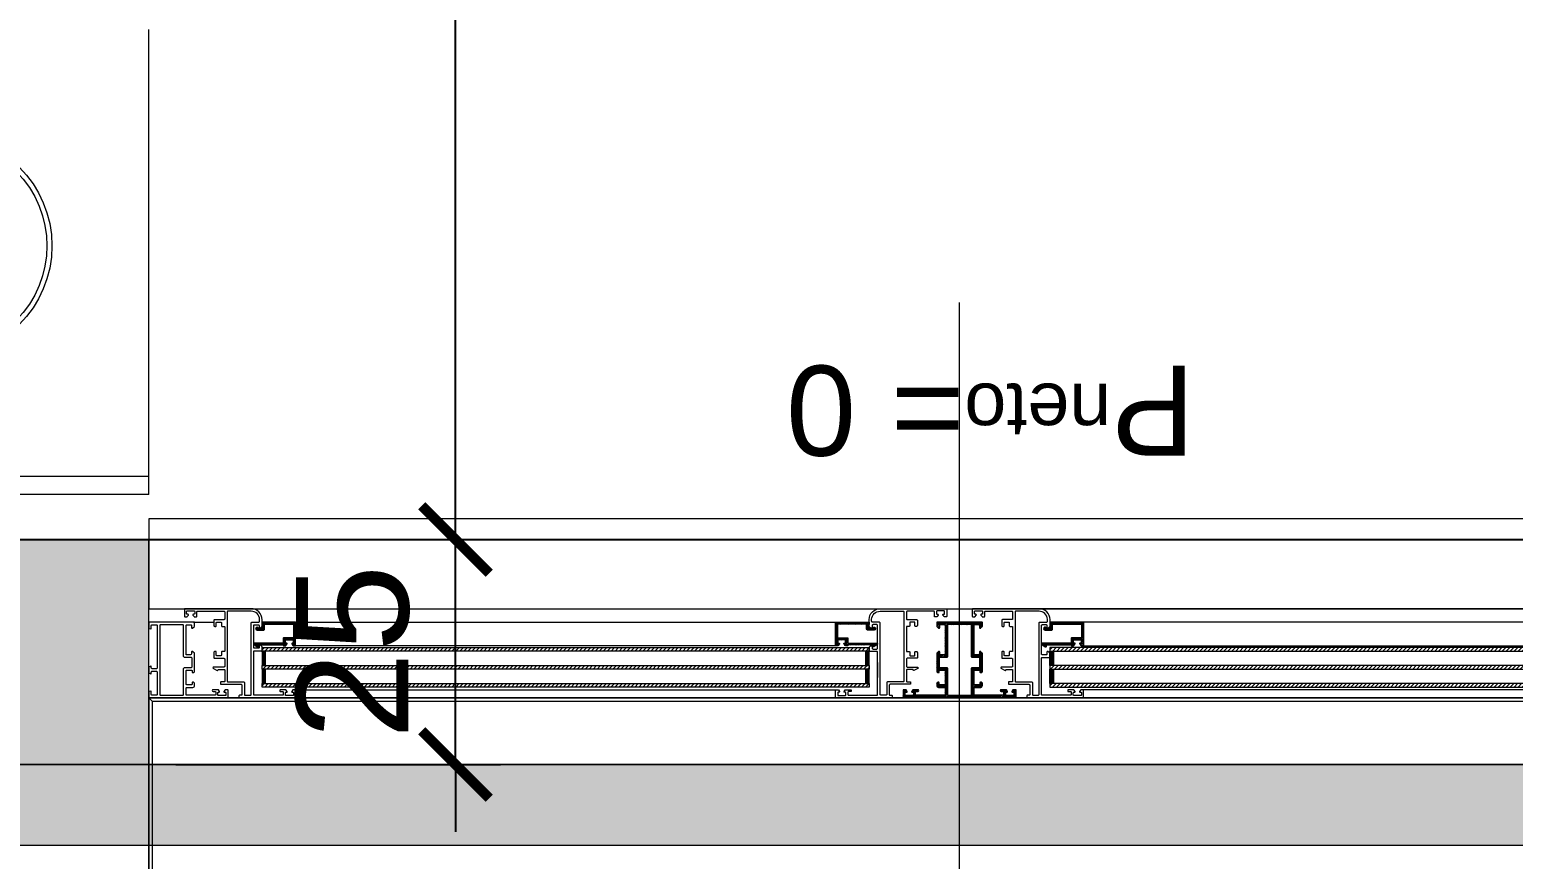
# Model space of a CAD drawing. Header units: centimetres. Extents: x 111832 to 117233, y -55119 to -48329.
# Drawn here: x 113081.1 to 113245.9, y -52047.9 to -51955.7 of the extents above; entities that cross this region are included whole.
import ezdxf

# ---------------------------------------------------------------- set-up
doc = ezdxf.new("R2010")
doc.units = ezdxf.units.CM
doc.header["$LTSCALE"] = 50
doc.header["$MEASUREMENT"] = 0
doc.linetypes.add('AXES', pattern=[2, 1.25, -0.25, 0.25, -0.25])
doc.linetypes.add('CONTINU', pattern=[0])
doc.layers.get('0').update_dxf_attribs({"color": 8})
for name, color, linetype in [('AXES', 10, 'AXES'), ('BETON COUPE', 3, 'CONTINU'), ('BETON TRAME', 252, 'Continuous'), ('BORD', 5, 'Continuous'), ('COTE 50ème', 1, 'Continuous')]:
    doc.layers.add(name, color=color, linetype=linetype)
for name, color, linetype, lineweight in [('CONSOLE ISOL.', 214, 'Continuous', 15), ('ISOLATION', 252, 'Continuous', 0), ('MACONNERIE COUPE', 7, 'Continuous', 30), ('mobilimi', 8, 'Continuous', 9), ('WINDOWS', 21, 'Continuous', 5)]:
    doc.layers.add(name, color=color, linetype=linetype, lineweight=lineweight)
doc.layers.add('FMULT', color=150, linetype='Continuous', plot=False)
doc.styles.add('GENERATED_STYLE_1', font='arial.ttf')
doc.styles.add('RS_TXT_50', font='arial.ttf', dxfattribs={"height": 12.5})
doc.dimstyles.new('RS_50CM_LINEAIRE', dxfattribs={"dimscale": 5, "dimtxt": 12.5, "dimasz": 1.5, "dimexe": 1, "dimexo": 2.5, "dimgap": 1, "dimtad": 1, "dimdec": 1, "dimrnd": 0.5, "dimdsep": 46, "dimtxsty": 'RS_TXT_50', "dimblk1": 'ARCHTICK', "dimblk2": 'ARCHTICK', "dimsah": 1, "dimcen": 2.5, "dimdle": 1, "dimclrt": 4, "dimadec": 0, "dimazin": 2, "dimtfac": 1, "dimtdec": 1, "dimtix": 1, "dimtmove": 2, "dimatfit": 3, "dimfxl": 1, "dimtolj": 1, "dimtzin": 0, "dimarcsym": 0})
pattern_1 = [(135, (-46708.70849, -43852.52553), (-0.08838834765, -0.08838834765), [])]
pattern_2 = [(135, (-46708.9128, -43852.52553), (-0.2209708691, -0.2209708691), [])]

# ---------------------------------------------------------------- blocks, each defined once
blk = doc.blocks.new('A$C702d115c')
at = {"layer": 'mobilimi'}
blk.add_line((131.41, 0), (79.77, 0), dxfattribs=at)
for points in [[(131.41, 0), (131.41, -49.67), (79.77, -49.67)], [(129.41, 0), (129.41, -47.67), (79.77, -47.67)]]:
    blk.add_lwpolyline(points, dxfattribs=at)
for major_axis, start_param, end_param in [((8.71, -8.71), 0.785398, 7.068583), ((-8.31, -8.31), 2.356194490192207, 8.639379797371793)]:
    blk.add_ellipse((103.79, -23.07), major_axis=major_axis, ratio=1, start_param=start_param, end_param=end_param, dxfattribs=at)
blk = doc.blocks.new('DRITARE POS 2')
at = {"layer": 'WINDOWS'}
h = blk.add_hatch(dxfattribs=at)
h.set_pattern_fill('ANSI31', color=140, scale=2.5, angle=450)
h.set_pattern_definition(pattern_2)
h.paths.add_polyline_path([(-8.71, -80.01), (-8.71, -12.58), (-8.31, -12.58), (-8.31, -80.01)])
h.paths.add_polyline_path([(-6.71, -80.01), (-6.71, -12.58), (-6.31, -12.58), (-6.31, -80.01)])
h.paths.add_polyline_path([(-4.71, -80.02), (-4.71, -12.58), (-4.31, -12.58), (-4.31, -80.02)])
at = {"layer": 'WINDOWS', "transparency": 33554559}
h = blk.add_hatch(dxfattribs=at)
h.set_pattern_fill('ANSI31', color=140, angle=450)
h.set_pattern_definition([(135, (-46708.90849, -43835.52553), (-0.08838834765, -0.08838834765), [])])
h.paths.add_polyline_path([(-6.71, -12.58), (-8.31, -12.58), (-8.31, -12.98), (-6.71, -12.98)])
h.paths.add_polyline_path([(-4.71, -12.58), (-6.31, -12.58), (-6.31, -12.98), (-4.71, -12.98)])
h.paths.add_polyline_path([(-6.71, -79.61), (-8.31, -79.61), (-8.31, -80.01), (-6.71, -80.01)])
h.paths.add_polyline_path([(-4.71, -79.61), (-6.31, -79.61), (-6.31, -80.01), (-4.71, -80.01)])
h = blk.add_hatch(dxfattribs=at)
h.set_pattern_fill('ANSI31', color=256, angle=450)
h.set_pattern_definition([(135, (-46708.71279, -43842.46996), (-0.08838834765, -0.08838834765), [])])
h.paths.add_polyline_path([(-1.74, -12.58), (-1.74, -12.64), (-2.09, -12.64, -0.414214), (-2.15, -12.58), (-2.15, -12.21, -0.247394), (-2.13, -12.16, 1.657435), (-2.37, -12.03), (-2.37, -12.77, 0.414214), (-2.28, -12.86), (-1.81, -12.86, -0.414214), (-1.72, -12.95), (-1.72, -16, -0.414214), (-1.81, -16.09), (-3.16, -16.09, -0.414214), (-3.22, -16.03), (-3.22, -15.03, 0.414214), (-3.31, -14.93), (-3.76, -14.93, -0.414214), (-3.82, -14.88), (-3.82, -11.74, 0.737396), (-3.99, -11.69), (-4.23, -12.04, 0.603122), (-4.15, -12.19), (-4.08, -12.19, -0.414214), (-4.02, -12.25), (-4.02, -14.93), (-4.06, -14.93, 0.414214), (-4.12, -14.99), (-4.12, -15.19, 0.250765), (-4.09, -15.24), (-3.92, -15.37, 0.599022), (-3.84, -15.33), (-3.84, -15.25, -0.414214), (-3.78, -15.19), (-3.52, -15.19, -0.414214), (-3.46, -15.25), (-3.46, -16, -0.414214), (-3.52, -16.05), (-3.78, -16.05, -0.414214), (-3.84, -16), (-3.84, -15.92, 0.599022), (-3.92, -15.88), (-4.09, -16.01, 0.250765), (-4.12, -16.05), (-4.12, -16.26, 0.414214), (-4.06, -16.31), (-1.55, -16.31, 0.414214), (-1.5, -16.26), (-1.5, -12.64), (-1.5, -12.58)])
h = blk.add_hatch(dxfattribs=at)
h.set_pattern_fill('ANSI31', color=256, angle=450)
h.set_pattern_definition(pattern_1)
h.paths.add_polyline_path([(-1.49, -76.33, 0.414214), (-1.55, -76.27), (-4.06, -76.27, 0.414214), (-4.11, -76.33), (-4.11, -76.54, 0.250765), (-4.09, -76.58), (-3.92, -76.71, 0.599022), (-3.83, -76.67), (-3.83, -76.59, -0.414214), (-3.78, -76.54), (-3.51, -76.54, -0.414214), (-3.46, -76.59), (-3.46, -77.34, -0.414214), (-3.51, -77.39), (-3.78, -77.39, -0.414214), (-3.83, -77.34), (-3.83, -77.26, 0.599022), (-3.92, -77.22), (-4.09, -77.35, 0.250765), (-4.11, -77.39), (-4.11, -77.6, 0.414214), (-4.06, -77.66), (-4.02, -77.66), (-4.02, -80.34, -0.414214), (-4.07, -80.4), (-4.15, -80.4, 0.603122), (-4.23, -80.55), (-3.98, -80.9, 0.737396), (-3.81, -80.85), (-3.81, -77.71, -0.414214), (-3.76, -77.66), (-3.31, -77.66, 0.414214), (-3.22, -77.56), (-3.22, -76.55, -0.414214), (-3.16, -76.5), (-1.81, -76.5, -0.414214), (-1.72, -76.59), (-1.72, -79.63, -0.414214), (-1.81, -79.73), (-2.28, -79.73, 0.414214), (-2.37, -79.82), (-2.37, -80.56, 1.657435), (-2.12, -80.43, -0.247394), (-2.15, -80.38), (-2.15, -80.01, -0.414214), (-2.09, -79.95), (-1.74, -79.95), (-1.74, -80.01), (-1.49, -80.01), (-1.49, -79.95)])
at = {"layer": 'WINDOWS'}
h = blk.add_hatch(dxfattribs=at)
h.set_pattern_fill('ANSI31', color=256, angle=450)
h.set_pattern_definition(pattern_1)
h.paths.add_polyline_path([(-9.61, -85.22, -0.414214), (-9.56, -85.16), (-9.26, -85.16, -0.414214), (-9.2, -85.22), (-9.2, -85.44, 1), (-9, -85.44), (-9, -84.9, 0.250765), (-9.02, -84.86), (-9.19, -84.74, 0.599022), (-9.28, -84.79), (-9.28, -84.87, -0.414214), (-9.33, -84.92), (-9.59, -84.92, -0.414214), (-9.65, -84.87), (-9.65, -84.08, -0.414214), (-9.59, -84.03), (-9.33, -84.03, -0.414214), (-9.28, -84.08), (-9.28, -84.19, 0.599022), (-9.19, -84.24), (-9.02, -84.13, 0.250765), (-9, -84.08), (-9, -83.84, 0.414214), (-9.05, -83.78), (-9.84, -83.78, 0.414214), (-9.89, -83.84), (-9.89, -90.06), (-9.89, -96.27, 0.414214), (-9.84, -96.33), (-9.05, -96.33, 0.414214), (-9, -96.27), (-9, -96.03, 0.250765), (-9.02, -95.98), (-9.19, -95.87, 0.599022), (-9.28, -95.92), (-9.28, -96.03, -0.414214), (-9.33, -96.08), (-9.59, -96.08, -0.414214), (-9.65, -96.03), (-9.65, -95.24, -0.414214), (-9.59, -95.19), (-9.33, -95.19, -0.414214), (-9.28, -95.24), (-9.28, -95.32, 0.599022), (-9.19, -95.37), (-9.02, -95.25, 0.250765), (-9, -95.21), (-9, -94.68, 1), (-9.2, -94.68), (-9.2, -94.89, -0.414214), (-9.26, -94.95), (-9.56, -94.95, -0.414214), (-9.61, -94.89), (-9.61, -91.72, -0.414214), (-9.56, -91.66), (-8.83, -91.66, -0.414214), (-8.74, -91.75), (-8.74, -92.41, 0.414214), (-8.55, -92.59), (-8.29, -92.59, 0.198912), (-8.25, -92.58), (-8.19, -92.52, 0.198912), (-8.18, -92.48), (-8.18, -92.37, 0.414214), (-8.23, -92.31), (-8.4, -92.31, -0.414214), (-8.46, -92.26), (-8.46, -91.75, -0.414214), (-8.36, -91.66), (-6.91, -91.66, -0.414214), (-6.81, -91.75), (-6.81, -92.26, -0.414214), (-6.87, -92.31), (-7.04, -92.31, 0.414214), (-7.09, -92.37), (-7.09, -92.48, 0.198912), (-7.08, -92.52), (-7.02, -92.58, 0.198912), (-6.98, -92.59), (-4.97, -92.59, 0.198912), (-4.93, -92.58), (-4.78, -92.42, 0.198912), (-4.76, -92.38), (-4.76, -92.31, 0.414214), (-4.82, -92.26), (-5, -92.26, -0.340481), (-5.13, -92.16), (-5.13, -91.75, -0.414214), (-5.04, -91.66), (-1.87, -91.66, -0.414214), (-1.77, -91.75), (-1.77, -92.16, -0.414214), (-1.87, -92.26), (-2.09, -92.26, 0.414214), (-2.15, -92.31), (-2.15, -92.38, 0.198912), (-2.13, -92.42), (-1.98, -92.58, 0.198912), (-1.94, -92.59), (-1.55, -92.59, 0.414214), (-1.49, -92.54), (-1.49, -90.06), (-1.49, -87.57, 0.414214), (-1.55, -87.52), (-1.94, -87.52, 0.198912), (-1.98, -87.53), (-2.13, -87.69, 0.198912), (-2.15, -87.73), (-2.15, -87.8, 0.414214), (-2.09, -87.85), (-1.87, -87.85, -0.414214), (-1.77, -87.95), (-1.77, -88.36, -0.414214), (-1.87, -88.45), (-5.04, -88.45, -0.414214), (-5.13, -88.36), (-5.13, -87.95, -0.340481), (-5, -87.85), (-4.82, -87.85, 0.414214), (-4.76, -87.8), (-4.76, -87.73, 0.198912), (-4.78, -87.69), (-4.93, -87.53, 0.198912), (-4.97, -87.52), (-6.98, -87.52, 0.198912), (-7.02, -87.53), (-7.08, -87.59, 0.198912), (-7.09, -87.63), (-7.09, -87.74, 0.414214), (-7.04, -87.8), (-6.87, -87.8, -0.414214), (-6.81, -87.85), (-6.81, -88.36, -0.414214), (-6.91, -88.45), (-8.36, -88.45, -0.414214), (-8.46, -88.36), (-8.46, -87.85, -0.414214), (-8.4, -87.8), (-8.23, -87.8, 0.414214), (-8.18, -87.74), (-8.18, -87.63, 0.198912), (-8.19, -87.59), (-8.25, -87.53, 0.198912), (-8.29, -87.52), (-8.55, -87.52, 0.414214), (-8.74, -87.7), (-8.74, -88.36, -0.414214), (-8.83, -88.45), (-9.56, -88.45, -0.414214), (-9.61, -88.39)])
h.paths.add_polyline_path([(-9.56, -88.73), (-6.63, -88.73), (-6.53, -88.64), (-6.53, -87.89), (-6.44, -87.8), (-5.51, -87.8), (-5.41, -87.89), (-5.41, -88.64), (-5.32, -88.73), (-1.83, -88.73), (-1.77, -88.79), (-1.77, -90.06), (-1.77, -91.32), (-1.83, -91.38), (-5.32, -91.38), (-5.41, -91.47), (-5.41, -92.22), (-5.51, -92.31), (-6.44, -92.31), (-6.53, -92.22), (-6.53, -91.47), (-6.63, -91.38), (-9.56, -91.38), (-9.61, -91.32), (-9.61, -90.06), (-9.61, -88.79)], flags=16)
h = blk.add_hatch(dxfattribs=at)
h.set_pattern_fill('ANSI31', color=140, scale=2.5, angle=450)
h.set_pattern_definition(pattern_2)
h.paths.add_polyline_path([(-8.71, -100.09), (-8.71, -167.42), (-8.31, -167.42), (-8.31, -100.09)])
h.paths.add_polyline_path([(-6.71, -100.09), (-6.71, -167.42), (-6.31, -167.42), (-6.31, -100.09)])
h.paths.add_polyline_path([(-4.71, -100.09), (-4.71, -167.42), (-4.31, -167.42), (-4.31, -100.09)])
at = {"layer": 'WINDOWS', "transparency": 33554559}
h = blk.add_hatch(dxfattribs=at)
h.set_pattern_fill('ANSI31', color=140, angle=450)
h.set_pattern_definition([(135, (-46708.90849, -43869.52553), (-0.08838834765, -0.08838834765), [])])
h.paths.add_polyline_path([(-6.71, -167.42), (-8.31, -167.42), (-8.31, -167.02), (-6.71, -167.02)])
h.paths.add_polyline_path([(-4.71, -167.42), (-6.31, -167.42), (-6.31, -167.02), (-4.71, -167.02)])
h.paths.add_polyline_path([(-6.71, -100.49), (-8.31, -100.49), (-8.31, -100.09), (-6.71, -100.09)])
h.paths.add_polyline_path([(-4.71, -100.49), (-6.31, -100.49), (-6.31, -100.09), (-4.71, -100.09)])
h = blk.add_hatch(dxfattribs=at)
h.set_pattern_fill('ANSI31', color=256, angle=450)
h.set_pattern_definition(pattern_1)
h.paths.add_polyline_path([(-1.49, -100.16), (-1.49, -100.1), (-1.74, -100.1), (-1.74, -100.16), (-2.09, -100.16, -0.414214), (-2.15, -100.1), (-2.15, -99.73, -0.247394), (-2.12, -99.68, 1.657435), (-2.37, -99.55), (-2.37, -100.29, 0.414214), (-2.28, -100.38), (-1.81, -100.38, -0.414214), (-1.72, -100.48), (-1.72, -103.52, -0.414214), (-1.81, -103.61), (-3.16, -103.61, -0.414214), (-3.22, -103.56), (-3.22, -102.55, 0.414214), (-3.31, -102.46), (-3.76, -102.46, -0.414214), (-3.81, -102.4), (-3.81, -99.26, 0.737396), (-3.98, -99.21), (-4.23, -99.57, 0.603122), (-4.15, -99.71), (-4.07, -99.71, -0.414214), (-4.02, -99.77), (-4.02, -102.46), (-4.06, -102.46, 0.414214), (-4.11, -102.51), (-4.11, -102.72, 0.250765), (-4.09, -102.76), (-3.92, -102.89, 0.599022), (-3.83, -102.85), (-3.83, -102.77, -0.414214), (-3.78, -102.72), (-3.51, -102.72, -0.414214), (-3.46, -102.77), (-3.46, -103.52, -0.414214), (-3.51, -103.58), (-3.78, -103.58, -0.414214), (-3.83, -103.52), (-3.83, -103.44, 0.599022), (-3.92, -103.4), (-4.09, -103.53, 0.250765), (-4.11, -103.58), (-4.11, -103.78, 0.414214), (-4.06, -103.84), (-1.55, -103.84, 0.414214), (-1.49, -103.78)])
at = {"layer": 'WINDOWS'}
for p, q in [((-1.5, -4.97), (-1.5, -7.22)), ((-9.9, -8.75), (-9.9, -10.08)), ((-0.01, -11.48), (0, -81.19)), ((-9.89, -16.28), (-9.89, -76.34)), ((-9, -16.26), (-9, -76.34)), ((-4.11, -76.33), (-4.12, -16.26)), ((-1.5, -16.26), (-1.49, -76.33)), ((-5.98, -80.95), (-7.66, -80.95)), ((-0.01, -168.52), (0, -98.92)), ((-9.89, -163.72), (-9.89, -103.78)), ((-9, -163.74), (-9, -103.78)), ((-4.11, -103.78), (-4.12, -163.74)), ((-1.5, -163.74), (-1.49, -103.78))]:
    blk.add_line(p, q, dxfattribs=at)
at = {"layer": 'WINDOWS', "color": 165}
blk.add_line((-61.99, -90.06), (34.01, -90.06), dxfattribs=at)
for points in [[(-9.9, 0), (-9.9, -180), (-33.9, -180), (-33.9, 0)], [(-9.9, 0), (-33.9, 0), (-33.9, -0.4), (-10.3, -0.4)], [(-10.3, -179.6), (-10.3, -0.4), (-9.9, 0), (-9.9, -180)], [(0, 0), (0, -180), (10, -180), (10, 0)]]:
    blk.add_lwpolyline(points, close=True, dxfattribs=at)
at = {"layer": 'WINDOWS'}
for points in [[(-7.08, -5), (-7.02, -5.06, 0.198912), (-6.98, -5.08), (-4.97, -5.08, 0.198912), (-4.93, -5.06), (-4.78, -4.91, 0.198912), (-4.76, -4.87), (-4.76, -4.8, 0.414214), (-4.82, -4.74), (-5.01, -4.74, -0.340481), (-5.14, -4.65), (-5.14, -4.24, -0.414214), (-5.04, -4.14), (-1.87, -4.14, -0.414214), (-1.78, -4.24), (-1.78, -4.65, -0.414214), (-1.87, -4.74), (-2.09, -4.74, 0.414214), (-2.15, -4.8), (-2.15, -4.87, 0.198912), (-2.13, -4.91), (-1.98, -5.06, 0.198912), (-1.94, -5.08), (-1.55, -5.08, 0.414214), (-1.5, -5.02), (-1.5, -0.06, 0.414214), (-1.55, 0), (-2.13, 0, 0.322823), (-2.19, -0.04), (-2.24, -0.21, 0.511918), (-2.19, -0.28), (-1.87, -0.28, -0.414214), (-1.78, -0.37), (-1.78, -0.84, -0.414214), (-1.87, -0.93), (-6.57, -0.93, -0.414214), (-6.67, -0.84), (-6.67, -0.37, -0.414214), (-6.57, -0.28), (-6.44, -0.28, 0.511918), (-6.39, -0.21), (-6.45, -0.04, 0.322823), (-6.5, 0), (-7.12, 0, 0.322823), (-7.17, -0.04), (-7.23, -0.21, 0.511918), (-7.17, -0.28), (-7.04, -0.28, -0.414214), (-6.95, -0.37), (-6.95, -0.84, -0.414214), (-7.04, -0.93), (-9.52, -0.93, -0.414214), (-9.62, -0.84), (-9.62, -0.37, -0.414214), (-9.52, -0.28), (-9.21, -0.28, 0.511918), (-9.15, -0.21), (-9.21, -0.04, 0.322823), (-9.26, 0), (-9.84, 0, 0.414214), (-9.9, -0.06), (-9.9, -8.75, 0.414214), (-9.84, -8.81), (-9.06, -8.81, 0.414214), (-9, -8.75), (-9, -8.51, 0.250765), (-9.03, -8.47), (-9.19, -8.35, 0.599022), (-9.28, -8.4), (-9.28, -8.51, -0.414214), (-9.34, -8.57), (-9.6, -8.57, -0.414214), (-9.65, -8.51), (-9.65, -7.73, -0.414214), (-9.6, -7.67), (-9.34, -7.67, -0.414214), (-9.28, -7.73), (-9.28, -7.8, 0.599022), (-9.19, -7.85), (-9.03, -7.74, 0.250765), (-9, -7.69), (-9, -7.16, 1), (-9.21, -7.16), (-9.21, -7.37, -0.414214), (-9.26, -7.43), (-9.56, -7.43, -0.414214), (-9.62, -7.37), (-9.62, -4.2, -0.414214), (-9.56, -4.14), (-8.83, -4.14, -0.414214), (-8.74, -4.24), (-8.74, -4.89, 0.414214), (-8.55, -5.08), (-8.3, -5.08, 0.198912), (-8.26, -5.06), (-8.2, -5, 0.198912), (-8.18, -4.96), (-8.18, -4.85, 0.414214), (-8.24, -4.8), (-8.4, -4.8, -0.414214), (-8.46, -4.74), (-8.46, -4.24, -0.414214), (-8.37, -4.14), (-6.91, -4.14, -0.414214), (-6.82, -4.24), (-6.82, -4.74, -0.414214), (-6.87, -4.8), (-7.04, -4.8, 0.414214), (-7.1, -4.85), (-7.1, -4.96, 0.198912)], [(0, -4.01, 0.414214), (-0.06, -3.96), (-0.84, -3.96, 0.414214), (-0.9, -4.01), (-0.9, -4.22, 0.250765), (-0.88, -4.27), (-0.71, -4.4, 0.599022), (-0.62, -4.35), (-0.62, -4.26, -0.414214), (-0.56, -4.2), (-0.3, -4.2, -0.414214), (-0.25, -4.26), (-0.25, -5.04, -0.414214), (-0.3, -5.1), (-0.56, -5.1, -0.414214), (-0.62, -5.04), (-0.62, -4.95, 0.599022), (-0.71, -4.9), (-0.88, -5.03, 0.250765), (-0.9, -5.08), (-0.9, -5.28, 0.414214), (-0.84, -5.34), (-0.34, -5.34, -0.414214), (-0.28, -5.39), (-0.28, -8.34, -0.414214), (-0.38, -8.44), (-1.12, -8.44, -0.414214), (-1.22, -8.34), (-1.22, -7.32, 0.414214), (-1.31, -7.22), (-1.87, -7.22, 0.414214), (-1.96, -7.32), (-1.96, -7.45, 0.414214), (-1.91, -7.5), (-1.55, -7.5, -0.414214), (-1.5, -7.56), (-1.5, -8.01, -0.414214), (-1.55, -8.06), (-1.91, -8.06, 0.414214), (-1.96, -8.12), (-1.96, -8.38, -0.414214), (-2.02, -8.44), (-4.71, -8.44, -0.414214), (-4.76, -8.38), (-4.76, -8.12, 0.414214), (-4.82, -8.06), (-5.17, -8.06, -0.414214), (-5.23, -8.01), (-5.23, -7.56, -0.414214), (-5.17, -7.5), (-4.82, -7.5, 0.414214), (-4.76, -7.45), (-4.76, -7.32, 0.414214), (-4.86, -7.22), (-5.42, -7.22, 0.414214), (-5.51, -7.32), (-5.51, -8.34, -0.414214), (-5.6, -8.44), (-6.39, -8.44, -0.414214), (-6.48, -8.34), (-6.48, -7.22, 0.809546), (-6.66, -7.19), (-6.85, -7.61, 0.543142), (-6.8, -7.69, -0.414214), (-6.74, -7.75), (-6.74, -8.34, -0.414214), (-6.84, -8.44), (-8.07, -8.44, -0.414214), (-8.12, -8.38), (-8.12, -8.03, 0.414214), (-8.18, -7.97), (-8.35, -7.97, 0.414214), (-8.4, -8.03), (-8.4, -10.25, -0.414214), (-8.5, -10.34), (-9.56, -10.34, -0.414214), (-9.62, -10.29), (-9.62, -10.08, 0.414214), (-9.67, -10.02), (-9.84, -10.02, 0.414214), (-9.9, -10.08), (-9.9, -16.26, 0.414214), (-9.84, -16.31), (-9.06, -16.31, 0.414214), (-9, -16.26), (-9, -16.05, 0.250765), (-9.03, -16.01), (-9.19, -15.88, 0.599022), (-9.28, -15.92), (-9.28, -16.02, -0.414214), (-9.34, -16.07), (-9.6, -16.07, -0.414214), (-9.65, -16.02), (-9.65, -15.23, -0.414214), (-9.6, -15.18), (-9.34, -15.18, -0.414214), (-9.28, -15.23), (-9.28, -15.33, 0.599022), (-9.19, -15.37), (-9.03, -15.24, 0.250765), (-9, -15.19), (-9, -14.62, 0.414214), (-9.06, -14.56), (-9.15, -14.56, 0.414214), (-9.21, -14.62), (-9.21, -14.88, -0.414214), (-9.26, -14.93), (-9.56, -14.93, -0.414214), (-9.62, -14.88), (-9.62, -11.7, -0.414214), (-9.56, -11.65), (-4.73, -11.65, -0.414214), (-4.68, -11.7), (-4.68, -12.53, 0.414214), (-4.62, -12.58), (-4.23, -12.58, 0.198912), (-4.19, -12.56), (-4.04, -12.41, 0.198912), (-4.02, -12.37), (-4.02, -12.3, 0.414214), (-4.08, -12.25), (-4.3, -12.25, -0.414214), (-4.4, -12.15), (-4.4, -11.74, -0.414214), (-4.3, -11.65), (-1.87, -11.65, -0.414214), (-1.78, -11.74), (-1.78, -12.15, -0.414214), (-1.87, -12.25), (-2.09, -12.25, 0.414214), (-2.15, -12.3), (-2.15, -12.37, 0.198912), (-2.13, -12.41), (-1.98, -12.56, 0.198912), (-1.94, -12.58), (-1.22, -12.58, 0.414214), (0, -11.37)], [(-1.5, -12.21, 0.414214), (-1.4, -12.3), (-1.18, -12.3), (-1.18, -12.3, 0.414214), (-0.28, -11.37), (-0.28, -8.77, 0.414214), (-0.34, -8.72), (-8.07, -8.72, 0.414214), (-8.12, -8.77), (-8.12, -10.53, -0.414214), (-8.22, -10.62), (-9.52, -10.62, 0.414214), (-9.62, -10.71), (-9.62, -11.27, 0.414214), (-9.52, -11.37), (-1.59, -11.37, -0.414214), (-1.5, -11.46)], [(-1.74, -12.64), (-2.09, -12.64, -0.414214), (-2.15, -12.58), (-2.15, -12.21, -0.247394), (-2.13, -12.16, 1.657435), (-2.37, -12.03), (-2.37, -12.77, 0.414214), (-2.28, -12.86), (-1.81, -12.86, -0.414214), (-1.72, -12.95), (-1.72, -16, -0.414214), (-1.81, -16.09), (-3.16, -16.09, -0.414214), (-3.22, -16.03), (-3.22, -15.03, 0.414214), (-3.31, -14.93), (-3.76, -14.93, -0.414214), (-3.82, -14.88), (-3.82, -11.74, 0.737396), (-3.99, -11.69), (-4.23, -12.04, 0.603122), (-4.15, -12.19), (-4.08, -12.19, -0.414214), (-4.02, -12.25), (-4.02, -14.93), (-4.06, -14.93, 0.414214), (-4.12, -14.99), (-4.12, -15.19, 0.250765), (-4.09, -15.24), (-3.92, -15.37, 0.599022), (-3.84, -15.33), (-3.84, -15.25, -0.414214), (-3.78, -15.19), (-3.52, -15.19, -0.414214), (-3.46, -15.25), (-3.46, -16, -0.414214), (-3.52, -16.05), (-3.78, -16.05, -0.414214), (-3.84, -16), (-3.84, -15.92, 0.599022), (-3.92, -15.88), (-4.09, -16.01, 0.250765), (-4.12, -16.05), (-4.12, -16.26, 0.414214), (-4.06, -16.31), (-1.55, -16.31, 0.414214), (-1.5, -16.26), (-1.5, -12.64), (-1.5, -12.58), (-1.74, -12.58)], [(0, -88.58, -0.414214), (-0.06, -88.64), (-0.84, -88.64, -0.414214), (-0.9, -88.58), (-0.9, -88.38, -0.250765), (-0.87, -88.33), (-0.7, -88.2, -0.599022), (-0.62, -88.24), (-0.62, -88.34, 0.414214), (-0.56, -88.39), (-0.3, -88.39, 0.414214), (-0.24, -88.34), (-0.24, -87.55, 0.414214), (-0.3, -87.5), (-0.56, -87.5, 0.414214), (-0.62, -87.55), (-0.62, -87.65, -0.599022), (-0.7, -87.69), (-0.87, -87.56, -0.250765), (-0.9, -87.52), (-0.9, -87.31, -0.414214), (-0.84, -87.26), (-0.34, -87.26, 0.414214), (-0.28, -87.2), (-0.28, -84.25, 0.414214), (-0.37, -84.16), (-1.12, -84.16, 0.414214), (-1.21, -84.25), (-1.21, -85.28, -0.414214), (-1.31, -85.37), (-1.87, -85.37, -0.414214), (-1.96, -85.28), (-1.96, -85.15, -0.414214), (-1.9, -85.09), (-1.55, -85.09, 0.414214), (-1.49, -85.03), (-1.49, -84.59, 0.414214), (-1.55, -84.53), (-1.9, -84.53, -0.414214), (-1.96, -84.47), (-1.96, -84.21, 0.414214), (-2.02, -84.16), (-4.7, -84.16, 0.414214), (-4.76, -84.21), (-4.76, -84.47, -0.414214), (-4.82, -84.53), (-5.17, -84.53, 0.414214), (-5.23, -84.59), (-5.23, -85.03, 0.414214), (-5.17, -85.09), (-4.82, -85.09, -0.414214), (-4.76, -85.15), (-4.76, -85.28, -0.414214), (-4.85, -85.37), (-5.41, -85.37, -0.414214), (-5.51, -85.28), (-5.51, -84.25, 0.414214), (-5.6, -84.16), (-6.38, -84.16, 0.414214), (-6.48, -84.25), (-6.48, -85.37, -0.809546), (-6.66, -85.41), (-6.85, -84.98, -0.543142), (-6.79, -84.9, 0.414214), (-6.74, -84.85), (-6.74, -84.25, 0.414214), (-6.83, -84.16), (-8.06, -84.16, 0.414214), (-8.12, -84.21), (-8.12, -84.57, -0.414214), (-8.18, -84.62), (-8.34, -84.62, -0.414214), (-8.4, -84.57), (-8.4, -82.35, 0.414214), (-8.49, -82.25), (-9.56, -82.25, 0.414214), (-9.61, -82.31), (-9.61, -82.51, -0.414214), (-9.67, -82.57), (-9.84, -82.57, -0.414214), (-9.89, -82.51), (-9.89, -76.34, -0.414214), (-9.84, -76.28), (-9.05, -76.28, -0.414214), (-9, -76.34), (-9, -76.54, -0.250765), (-9.02, -76.59), (-9.19, -76.72, -0.599022), (-9.28, -76.67), (-9.28, -76.58, 0.414214), (-9.33, -76.52), (-9.59, -76.52, 0.414214), (-9.65, -76.58), (-9.65, -77.36, 0.414214), (-9.59, -77.42), (-9.33, -77.42, 0.414214), (-9.28, -77.36), (-9.28, -77.27, -0.599022), (-9.19, -77.22), (-9.02, -77.35, -0.250765), (-9, -77.4), (-9, -77.98, -0.414214), (-9.05, -78.03), (-9.15, -78.03, -0.414214), (-9.2, -77.98), (-9.2, -77.72, 0.414214), (-9.26, -77.66), (-9.56, -77.66, 0.414214), (-9.61, -77.72), (-9.61, -80.89, 0.414214), (-9.56, -80.95), (-4.82, -80.95, 0.414214), (-4.76, -80.89), (-4.76, -80.07, -0.414214), (-4.71, -80.01), (-4.32, -80.01, -0.198912), (-4.28, -80.03), (-4.13, -80.18, -0.198912), (-4.11, -80.22), (-4.11, -80.29, -0.414214), (-4.17, -80.35), (-4.39, -80.35, 0.414214), (-4.48, -80.44), (-4.48, -80.85, 0.414214), (-4.39, -80.95), (-1.87, -80.95, 0.414214), (-1.77, -80.85), (-1.77, -80.44, 0.414214), (-1.87, -80.35), (-2.09, -80.35, -0.414214), (-2.15, -80.29), (-2.15, -80.22, -0.198912), (-2.13, -80.18), (-1.98, -80.03, -0.198912), (-1.94, -80.01), (-1.21, -80.01, -0.414214), (0, -81.23)], [(-1.74, -79.95), (-2.09, -79.95, 0.414214), (-2.15, -80.01), (-2.15, -80.38, 0.247394), (-2.12, -80.43, -1.657435), (-2.37, -80.56), (-2.37, -79.82, -0.414214), (-2.28, -79.73), (-1.81, -79.73, 0.414214), (-1.72, -79.63), (-1.72, -76.59, 0.414214), (-1.81, -76.5), (-3.16, -76.5, 0.414214), (-3.22, -76.55), (-3.22, -77.56, -0.414214), (-3.31, -77.66), (-3.76, -77.66, 0.414214), (-3.81, -77.71), (-3.81, -80.85, -0.737396), (-3.98, -80.9), (-4.23, -80.55, -0.603122), (-4.15, -80.4), (-4.07, -80.4, 0.414214), (-4.02, -80.34), (-4.02, -77.66), (-4.06, -77.66, -0.414214), (-4.11, -77.6), (-4.11, -77.39, -0.250765), (-4.09, -77.35), (-3.92, -77.22, -0.599022), (-3.83, -77.26), (-3.83, -77.34, 0.414214), (-3.78, -77.39), (-3.51, -77.39, 0.414214), (-3.46, -77.34), (-3.46, -76.59, 0.414214), (-3.51, -76.54), (-3.78, -76.54, 0.414214), (-3.83, -76.59), (-3.83, -76.67, -0.599022), (-3.92, -76.71), (-4.09, -76.58, -0.250765), (-4.11, -76.54), (-4.11, -76.33, -0.414214), (-4.06, -76.27), (-1.55, -76.27, -0.414214), (-1.49, -76.33), (-1.49, -79.95), (-1.49, -80.01), (-1.74, -80.01)], [(-1.49, -80.39, -0.414214), (-1.4, -80.29), (-1.18, -80.29), (-1.18, -80.29, -0.414214), (-0.28, -81.23), (-0.28, -83.82, -0.414214), (-0.34, -83.88), (-8.06, -83.88, -0.414214), (-8.12, -83.82), (-8.12, -82.07, 0.414214), (-8.21, -81.97), (-9.52, -81.97, -0.414214), (-9.61, -81.88), (-9.61, -81.32, -0.414214), (-9.52, -81.23), (-1.59, -81.23, 0.414214), (-1.49, -81.13)], [(-1.49, -90.06), (-1.49, -87.57, 0.414214), (-1.55, -87.52), (-1.94, -87.52, 0.198912), (-1.98, -87.53), (-2.13, -87.69, 0.198912), (-2.15, -87.73), (-2.15, -87.8, 0.414214), (-2.09, -87.85), (-1.87, -87.85, -0.414214), (-1.77, -87.95), (-1.77, -88.36, -0.414214), (-1.87, -88.45), (-5.04, -88.45, -0.414214), (-5.13, -88.36), (-5.13, -87.95, -0.340481), (-5, -87.85), (-4.82, -87.85, 0.414214), (-4.76, -87.8), (-4.76, -87.73, 0.198912), (-4.78, -87.69), (-4.93, -87.53, 0.198912), (-4.97, -87.52), (-6.98, -87.52, 0.198912), (-7.02, -87.53), (-7.08, -87.59, 0.198912), (-7.09, -87.63), (-7.09, -87.74, 0.414214), (-7.04, -87.8), (-6.87, -87.8, -0.414214), (-6.81, -87.85), (-6.81, -88.36, -0.414214), (-6.91, -88.45), (-8.36, -88.45, -0.414214), (-8.46, -88.36), (-8.46, -87.85, -0.414214), (-8.4, -87.8), (-8.23, -87.8, 0.414214), (-8.18, -87.74), (-8.18, -87.63, 0.198912), (-8.19, -87.59), (-8.25, -87.53, 0.198912), (-8.29, -87.52), (-8.55, -87.52, 0.414214), (-8.74, -87.7), (-8.74, -88.36, -0.414214), (-8.83, -88.45), (-9.56, -88.45, -0.414214), (-9.61, -88.39), (-9.61, -85.22, -0.414214), (-9.56, -85.16), (-9.26, -85.16, -0.414214), (-9.2, -85.22), (-9.2, -85.44, 1), (-9, -85.44), (-9, -84.9, 0.250765), (-9.02, -84.86), (-9.19, -84.74, 0.599022), (-9.28, -84.79), (-9.28, -84.87, -0.414214), (-9.33, -84.92), (-9.59, -84.92, -0.414214), (-9.65, -84.87), (-9.65, -84.08, -0.414214), (-9.59, -84.03), (-9.33, -84.03, -0.414214), (-9.28, -84.08), (-9.28, -84.19, 0.599022), (-9.19, -84.24), (-9.02, -84.13, 0.250765), (-9, -84.08), (-9, -83.84, 0.414214), (-9.05, -83.78), (-9.84, -83.78, 0.414214), (-9.89, -83.84), (-9.89, -90.06), (-9.89, -96.27, 0.414214), (-9.84, -96.33), (-9.05, -96.33, 0.414214), (-9, -96.27), (-9, -96.03, 0.250765), (-9.02, -95.98), (-9.19, -95.87, 0.599022), (-9.28, -95.92), (-9.28, -96.03, -0.414214), (-9.33, -96.08), (-9.59, -96.08, -0.414214), (-9.65, -96.03), (-9.65, -95.24, -0.414214), (-9.59, -95.19), (-9.33, -95.19, -0.414214), (-9.28, -95.24), (-9.28, -95.32, 0.599022), (-9.19, -95.37), (-9.02, -95.25, 0.250765), (-9, -95.21), (-9, -94.68, 1), (-9.2, -94.68), (-9.2, -94.89, -0.414214), (-9.26, -94.95), (-9.56, -94.95, -0.414214), (-9.61, -94.89), (-9.61, -91.72, -0.414214), (-9.56, -91.66), (-8.83, -91.66, -0.414214), (-8.74, -91.75), (-8.74, -92.41, 0.414214), (-8.55, -92.59), (-8.29, -92.59, 0.198912), (-8.25, -92.58), (-8.19, -92.52, 0.198912), (-8.18, -92.48), (-8.18, -92.37, 0.414214), (-8.23, -92.31), (-8.4, -92.31, -0.414214), (-8.46, -92.26), (-8.46, -91.75, -0.414214), (-8.36, -91.66), (-6.91, -91.66, -0.414214), (-6.81, -91.75), (-6.81, -92.26, -0.414214), (-6.87, -92.31), (-7.04, -92.31, 0.414214), (-7.09, -92.37), (-7.09, -92.48, 0.198912), (-7.08, -92.52), (-7.02, -92.58, 0.198912), (-6.98, -92.59), (-4.97, -92.59, 0.198912), (-4.93, -92.58), (-4.78, -92.42, 0.198912), (-4.76, -92.38), (-4.76, -92.31, 0.414214), (-4.82, -92.26), (-5, -92.26, -0.340481), (-5.13, -92.16), (-5.13, -91.75, -0.414214), (-5.04, -91.66), (-1.87, -91.66, -0.414214), (-1.77, -91.75), (-1.77, -92.16, -0.414214), (-1.87, -92.26), (-2.09, -92.26, 0.414214), (-2.15, -92.31), (-2.15, -92.38, 0.198912), (-2.13, -92.42), (-1.98, -92.58, 0.198912), (-1.94, -92.59), (-1.55, -92.59, 0.414214), (-1.49, -92.54)], [(0, -91.53, 0.414214), (-0.06, -91.47), (-0.84, -91.47, 0.414214), (-0.9, -91.53), (-0.9, -91.74, 0.250765), (-0.87, -91.78), (-0.7, -91.91, 0.599022), (-0.62, -91.87), (-0.62, -91.77, -0.414214), (-0.56, -91.72), (-0.3, -91.72, -0.414214), (-0.24, -91.77), (-0.24, -92.56, -0.414214), (-0.3, -92.61), (-0.56, -92.61, -0.414214), (-0.62, -92.56), (-0.62, -92.46, 0.599022), (-0.7, -92.42), (-0.87, -92.55, 0.250765), (-0.9, -92.59), (-0.9, -92.8, 0.414214), (-0.84, -92.86), (-0.34, -92.86, -0.414214), (-0.28, -92.91), (-0.28, -95.86, -0.414214), (-0.37, -95.95), (-1.12, -95.95, -0.414214), (-1.21, -95.86), (-1.21, -94.83, 0.414214), (-1.31, -94.74), (-1.87, -94.74, 0.414214), (-1.96, -94.83), (-1.96, -94.96, 0.414214), (-1.9, -95.02), (-1.55, -95.02, -0.414214), (-1.49, -95.08), (-1.49, -95.52, -0.414214), (-1.55, -95.58), (-1.9, -95.58, 0.414214), (-1.96, -95.64), (-1.96, -95.9, -0.414214), (-2.02, -95.95), (-4.7, -95.95, -0.414214), (-4.76, -95.9), (-4.76, -95.64, 0.414214), (-4.82, -95.58), (-5.17, -95.58, -0.414214), (-5.23, -95.52), (-5.23, -95.08, -0.414214), (-5.17, -95.02), (-4.82, -95.02, 0.414214), (-4.76, -94.96), (-4.76, -94.83, 0.414214), (-4.85, -94.74), (-5.41, -94.74, 0.414214), (-5.51, -94.83), (-5.51, -95.86, -0.414214), (-5.6, -95.95), (-6.38, -95.95, -0.414214), (-6.48, -95.86), (-6.48, -94.74, 0.809546), (-6.66, -94.7), (-6.85, -95.13, 0.543142), (-6.79, -95.21, -0.414214), (-6.74, -95.26), (-6.74, -95.86, -0.414214), (-6.83, -95.95), (-8.06, -95.95, -0.414214), (-8.12, -95.9), (-8.12, -95.54, 0.414214), (-8.18, -95.49), (-8.34, -95.49, 0.414214), (-8.4, -95.54), (-8.4, -97.76, -0.414214), (-8.49, -97.86), (-9.56, -97.86, -0.414214), (-9.61, -97.8), (-9.61, -97.6, 0.414214), (-9.67, -97.54), (-9.84, -97.54, 0.414214), (-9.89, -97.6), (-9.89, -103.78, 0.414214), (-9.84, -103.83), (-9.05, -103.83, 0.414214), (-9, -103.78), (-9, -103.57, 0.250765), (-9.02, -103.52), (-9.19, -103.39, 0.599022), (-9.28, -103.44), (-9.28, -103.53, -0.414214), (-9.33, -103.59), (-9.59, -103.59, -0.414214), (-9.65, -103.53), (-9.65, -102.75, -0.414214), (-9.59, -102.69), (-9.33, -102.69, -0.414214), (-9.28, -102.75), (-9.28, -102.84, 0.599022), (-9.19, -102.89), (-9.02, -102.76, 0.250765), (-9, -102.71), (-9, -102.13, 0.414214), (-9.05, -102.08), (-9.15, -102.08, 0.414214), (-9.2, -102.13), (-9.2, -102.39, -0.414214), (-9.26, -102.45), (-9.56, -102.45, -0.414214), (-9.61, -102.39), (-9.61, -99.22, -0.414214), (-9.56, -99.16), (-5.47, -99.16, -0.414214), (-5.41, -99.22), (-5.41, -100.04, 0.414214), (-5.36, -100.1), (-4.97, -100.1, 0.198912), (-4.93, -100.08), (-4.78, -99.93, 0.198912), (-4.76, -99.89), (-4.76, -99.82, 0.414214), (-4.82, -99.76), (-5.04, -99.76, -0.414214), (-5.13, -99.67), (-5.13, -99.26, -0.414214), (-5.04, -99.16), (-1.87, -99.16, -0.414214), (-1.77, -99.26), (-1.77, -99.67, -0.414214), (-1.87, -99.76), (-2.09, -99.76, 0.414214), (-2.15, -99.82), (-2.15, -99.89, 0.198912), (-2.13, -99.93), (-1.98, -100.08, 0.198912), (-1.94, -100.1), (-1.21, -100.1, 0.414214), (0, -98.88)], [(-1.49, -99.72, 0.414214), (-1.4, -99.82), (-1.18, -99.82), (-1.18, -99.82, 0.414214), (-0.28, -98.88), (-0.28, -96.29, 0.414214), (-0.34, -96.23), (-8.06, -96.23, 0.414214), (-8.12, -96.29), (-8.12, -98.04, -0.414214), (-8.21, -98.14), (-9.52, -98.14, 0.414214), (-9.61, -98.23), (-9.61, -98.79, 0.414214), (-9.52, -98.88), (-1.59, -98.88, -0.414214), (-1.49, -98.98)], [(-1.74, -100.16), (-2.09, -100.16, -0.414214), (-2.15, -100.1), (-2.15, -99.73, -0.247394), (-2.12, -99.68, 1.657435), (-2.37, -99.55), (-2.37, -100.29, 0.414214), (-2.28, -100.38), (-1.81, -100.38, -0.414214), (-1.72, -100.48), (-1.72, -103.52, -0.414214), (-1.81, -103.61), (-3.16, -103.61, -0.414214), (-3.22, -103.56), (-3.22, -102.55, 0.414214), (-3.31, -102.46), (-3.76, -102.46, -0.414214), (-3.81, -102.4), (-3.81, -99.26, 0.737396), (-3.98, -99.21), (-4.23, -99.57, 0.603122), (-4.15, -99.71), (-4.07, -99.71, -0.414214), (-4.02, -99.77), (-4.02, -102.46), (-4.06, -102.46, 0.414214), (-4.11, -102.51), (-4.11, -102.72, 0.250765), (-4.09, -102.76), (-3.92, -102.89, 0.599022), (-3.83, -102.85), (-3.83, -102.77, -0.414214), (-3.78, -102.72), (-3.51, -102.72, -0.414214), (-3.46, -102.77), (-3.46, -103.52, -0.414214), (-3.51, -103.58), (-3.78, -103.58, -0.414214), (-3.83, -103.52), (-3.83, -103.44, 0.599022), (-3.92, -103.4), (-4.09, -103.53, 0.250765), (-4.11, -103.58), (-4.11, -103.78, 0.414214), (-4.06, -103.84), (-1.55, -103.84, 0.414214), (-1.49, -103.78), (-1.49, -100.16), (-1.49, -100.1), (-1.74, -100.1)]]:
    blk.add_lwpolyline(points, format="xyb", close=True, dxfattribs=at)
for points in [[(-9.9, -180), (-9.9, 0), (0, 0), (0, -180)], [(-1.78, -1.27), (-1.83, -1.21), (-9.56, -1.21), (-9.62, -1.27), (-9.62, -3.81), (-9.56, -3.86), (-6.63, -3.86), (-6.54, -3.96), (-6.54, -4.7), (-6.44, -4.8), (-5.51, -4.8), (-5.42, -4.7), (-5.42, -3.96), (-5.32, -3.86), (-1.83, -3.86), (-1.78, -3.81)], [(-1.77, -90.06), (-1.77, -88.79), (-1.83, -88.73), (-5.32, -88.73), (-5.41, -88.64), (-5.41, -87.89), (-5.51, -87.8), (-6.44, -87.8), (-6.53, -87.89), (-6.53, -88.64), (-6.63, -88.73), (-9.56, -88.73), (-9.61, -88.79), (-9.61, -90.06), (-9.61, -91.32), (-9.56, -91.38), (-6.63, -91.38), (-6.53, -91.47), (-6.53, -92.22), (-6.44, -92.31), (-5.51, -92.31), (-5.41, -92.22), (-5.41, -91.47), (-5.32, -91.38), (-1.83, -91.38), (-1.77, -91.32)]]:
    blk.add_lwpolyline(points, close=True, dxfattribs=at)
at = {"layer": 'WINDOWS', "color": 140}
for points in [[(-8.71, -80.01), (-8.71, -12.58), (-8.31, -12.58), (-8.31, -80.01)], [(-6.71, -12.58), (-8.31, -12.58), (-8.31, -12.98), (-6.71, -12.98)], [(-6.71, -80.01), (-6.71, -12.58), (-6.31, -12.58), (-6.31, -80.01)], [(-4.71, -12.58), (-6.31, -12.58), (-6.31, -12.98), (-4.71, -12.98)], [(-4.71, -80.02), (-4.71, -12.58), (-4.31, -12.58), (-4.31, -80.02)], [(-6.71, -79.61), (-8.31, -79.61), (-8.31, -80.01), (-6.71, -80.01)], [(-4.71, -79.61), (-6.31, -79.61), (-6.31, -80.01), (-4.71, -80.01)], [(-8.71, -100.09), (-8.71, -167.42), (-8.31, -167.42), (-8.31, -100.09)], [(-6.71, -100.49), (-8.31, -100.49), (-8.31, -100.09), (-6.71, -100.09)], [(-6.71, -100.09), (-6.71, -167.42), (-6.31, -167.42), (-6.31, -100.09)], [(-4.71, -100.49), (-6.31, -100.49), (-6.31, -100.09), (-4.71, -100.09)], [(-4.71, -100.09), (-4.71, -167.42), (-4.31, -167.42), (-4.31, -100.09)]]:
    blk.add_lwpolyline(points, close=True, dxfattribs=at)
at = {"layer": 'WINDOWS', "color": 165, "insert": (27.15, -116.22), "char_height": 10, "attachment_point": 7, "rotation": 90, "style": 'GENERATED_STYLE_1'}
blk.add_mtext('\\A1;\\pt0;P{\\H0.6x;neto}= 0', dxfattribs=at)
blk = doc.blocks.new('A$C7560ca7f')
at = {"layer": 'AXES', "lineweight": 5, "ltscale": 1.3}
blk.add_line((3195, -1150), (-1985, -1150), dxfattribs=at)
blk = doc.blocks.new('_ArchTick')
at = {"color": 0, "linetype": 'ByBlock', "const_width": 0.15}
blk.add_lwpolyline([(-0.5, -0.5), (0.5, 0.5)], dxfattribs=at)
blk = doc.blocks.new('*D927')
at = {"layer": 'COTE 50ème', "color": 0, "lineweight": -2, "ltscale": 0.5, "transparency": 16777216}
for p, q in [((112450.11, -50327.36), (112450.11, -52042.36)), ((113381.87, -50332.36), (112445.11, -50332.36)), ((112611.87, -52037.36), (112445.11, -52037.36))]:
    blk.add_line(p, q, dxfattribs=at)
at = {"layer": 'Defpoints', "color": 0, "ltscale": 0.5, "transparency": 16777216}
for p in [(113394.37, -50332.36), (112450.11, -52037.36), (112624.37, -52037.36)]:
    blk.add_point(p, dxfattribs=at)
at = {"layer": 'COTE 50ème', "color": 0, "lineweight": -2, "ltscale": 0.5, "transparency": 16777216, "xscale": 7.5, "yscale": 7.5, "zscale": 7.5}
for p, rotation in [((112450.11, -50332.36), 90), ((112450.11, -52037.36), 270)]:
    blk.add_blockref('_ArchTick', p, dxfattribs=dict(at, rotation=rotation))
at = {"layer": 'COTE 50ème', "color": 4, "ltscale": 0.5, "transparency": 16777216, "insert": (112438.72, -51184.86), "char_height": 12.5, "attachment_point": 5, "rotation": 90, "style": 'RS_TXT_50'}
blk.add_mtext('\\A1;1705', dxfattribs=at)
blk = doc.blocks.new('*D944')
at = {"layer": 'COTE 50ème', "color": 0, "lineweight": -2, "ltscale": 0.5, "transparency": 16777216}
for p, q in [((113128.44, -52012.36), (113128.44, -52004.86)), ((113097.38, -52012.36), (113133.44, -52012.36)), ((113128.44, -52037.36), (113128.44, -52012.36)), ((113097.38, -52037.36), (113133.44, -52037.36)), ((113128.44, -52037.36), (113128.44, -52044.86))]:
    blk.add_line(p, q, dxfattribs=at)
at = {"layer": 'Defpoints', "color": 0, "ltscale": 0.5, "transparency": 16777216}
for p in [(113084.88, -52012.36), (113128.44, -52012.36), (113084.88, -52037.36)]:
    blk.add_point(p, dxfattribs=at)
at = {"layer": 'COTE 50ème', "color": 0, "lineweight": -2, "ltscale": 0.5, "transparency": 16777216, "xscale": 7.5, "yscale": 7.5, "zscale": 7.5}
for p, rotation in [((113128.44, -52012.36), 270), ((113128.44, -52037.36), 90)]:
    blk.add_blockref('_ArchTick', p, dxfattribs=dict(at, rotation=rotation))
at = {"layer": 'COTE 50ème', "color": 4, "ltscale": 0.5, "transparency": 16777216, "insert": (113117.05, -52024.86), "char_height": 12.5, "attachment_point": 5, "rotation": 90, "style": 'RS_TXT_50'}
blk.add_mtext('\\A1;25', dxfattribs=at)
blk = doc.blocks.new('*D945')
at = {"layer": 'COTE 50ème', "color": 0, "lineweight": -2, "ltscale": 0.5, "transparency": 16777216}
for p, q in [((113128.44, -52017.36), (113128.44, -51607.36)), ((113146.06, -51612.36), (113123.44, -51612.36)), ((113097.38, -52012.36), (113133.44, -52012.36))]:
    blk.add_line(p, q, dxfattribs=at)
at = {"layer": 'Defpoints', "color": 0, "ltscale": 0.5, "transparency": 16777216}
for p in [(113128.44, -51612.36), (113158.56, -51612.36), (113084.88, -52012.36)]:
    blk.add_point(p, dxfattribs=at)
at = {"layer": 'COTE 50ème', "color": 0, "lineweight": -2, "ltscale": 0.5, "transparency": 16777216, "xscale": 7.5, "yscale": 7.5, "zscale": 7.5}
for p, rotation in [((113128.44, -51612.36), 90), ((113128.44, -52012.36), 270)]:
    blk.add_blockref('_ArchTick', p, dxfattribs=dict(at, rotation=rotation))
at = {"layer": 'COTE 50ème', "color": 4, "ltscale": 0.5, "transparency": 16777216, "insert": (113117.05, -51812.36), "char_height": 12.5, "attachment_point": 5, "rotation": 90, "style": 'RS_TXT_50'}
blk.add_mtext('\\A1;400', dxfattribs=at)
blk = doc.blocks.new('*D1118')
at = {"layer": 'COTE 50ème', "color": 0, "lineweight": -2, "ltscale": 0.5, "transparency": 16777216}
for p, q in [((112754.37, -51949.4), (112754.37, -51929.15)), ((113299.37, -51962.27), (113299.37, -51929.15)), ((112749.37, -51934.15), (113304.37, -51934.15))]:
    blk.add_line(p, q, dxfattribs=at)
at = {"layer": 'Defpoints', "color": 0, "ltscale": 0.5, "transparency": 16777216}
for p in [(113299.37, -51934.15), (112754.37, -51961.9), (113299.37, -51974.77)]:
    blk.add_point(p, dxfattribs=at)
at = {"layer": 'COTE 50ème', "color": 0, "lineweight": -2, "ltscale": 0.5, "transparency": 16777216, "xscale": 7.5, "yscale": 7.5, "zscale": 7.5, "rotation": 180}
blk.add_blockref('_ArchTick', (112754.37, -51934.15), dxfattribs=at)
at = {"layer": 'COTE 50ème', "color": 0, "lineweight": -2, "ltscale": 0.5, "transparency": 16777216, "xscale": 7.5, "yscale": 7.5, "zscale": 7.5}
blk.add_blockref('_ArchTick', (113299.37, -51934.15), dxfattribs=at)
at = {"layer": 'COTE 50ème', "color": 4, "ltscale": 0.5, "transparency": 16777216, "insert": (113026.87, -51922.8), "char_height": 12.5, "attachment_point": 5, "style": 'RS_TXT_50'}
blk.add_mtext('\\A1;545', dxfattribs=at)

msp = doc.modelspace()

# ---------------------------------------------------------------- hatches: boundary and pattern name
at = {"layer": 'BETON TRAME', "transparency": 33554559}
h = msp.add_hatch(color=256, dxfattribs=at)
h.dxf.hatch_style = 1
h.paths.add_polyline_path([(113494.37, -51297.36), (113459.37, -51297.36), (113459.37, -50822.36), (113989.37, -50822.36), (113989.37, -51297.36), (113954.37, -51297.36), (113954.37, -50862.36), (113744.37, -50862.36), (113744.37, -51192.36), (113704.37, -51192.36), (113704.37, -50862.36), (113494.37, -50862.36)])
h.paths.add_polyline_path([(113859.37, -52037.36), (113884.37, -52037.36), (113884.37, -51532.36), (113859.37, -51532.36)])
h.paths.add_polyline_path([(113564.37, -52037.36), (113589.37, -52037.36), (113589.37, -51532.36), (113564.37, -51532.36)])
h.paths.add_polyline_path([(113994.37, -52012.36), (113884.37, -52012.36), (113884.37, -52037.36), (113994.37, -52037.36)])
h.paths.add_polyline_path([(114454.37, -52012.36), (114354.37, -52012.36), (114354.37, -52037.36), (114454.37, -52037.36)])
h.paths.add_polyline_path([(114694.37, -51947.36), (114719.37, -51947.36), (114719.37, -52037.36), (114694.37, -52037.36)])
h.paths.add_polyline_path([(114719.37, -51527.36), (114694.37, -51527.36), (114694.37, -51670.47), (114719.37, -51670.47)])
h.paths.add_polyline_path([(114719.37, -51207.36), (114694.37, -51207.36), (114694.37, -51347.36), (114719.37, -51347.36)])
h.paths.add_polyline_path([(114719.37, -50960.36), (114639.37, -50960.36), (114639.37, -50985.36), (114694.37, -50985.36), (114694.37, -51012.36), (114719.37, -51012.36)])
h.paths.add_polyline_path([(114354.37, -50960.36), (114284.37, -50960.36), (114284.37, -50985.36), (114354.37, -50985.36)])
h.paths.add_polyline_path([(114199.37, -50960.36), (114184.37, -50960.36), (114184.37, -50985.36), (114199.37, -50985.36)])
h.paths.add_polyline_path([(113249.26, -50960.36), (113264.37, -50960.36), (113264.37, -50985.36), (113249.26, -50985.36)])
h.paths.add_polyline_path([(113094.37, -50960.36), (113164.37, -50960.36), (113164.37, -50985.36), (113094.37, -50985.36)])
h.paths.add_polyline_path([(112729.37, -50960.36), (112809.37, -50960.36), (112809.37, -50985.36), (112754.37, -50985.36), (112754.37, -51032.36), (112729.37, -51032.36)])
h.paths.add_polyline_path([(112729.37, -51207.36), (112754.37, -51207.36), (112754.37, -51347.36), (112729.37, -51347.36)])
h.paths.add_polyline_path([(112754.37, -51947.36), (112729.37, -51947.36), (112729.37, -52037.36), (112754.37, -52037.36)])
h.paths.add_polyline_path([(112994.37, -52012.36), (112994.37, -52037.36), (113094.37, -52037.36), (113094.37, -52012.36)])
h.paths.add_polyline_path([(113564.37, -52012.36), (113454.37, -52012.36), (113454.37, -52037.36), (113564.37, -52037.36)])
h.paths.add_polyline_path([(112729.37, -51527.36), (112754.37, -51527.36), (112754.37, -51670.47), (112729.37, -51670.47)])
h.paths.add_polyline_path([(112919.37, -51587.36), (112979.37, -51587.36), (112979.37, -51612.36), (112919.37, -51612.36)])
h.paths.add_polyline_path([(113104.37, -51587.36), (113164.37, -51587.36), (113164.37, -51612.36), (113104.37, -51612.36)])
h.paths.add_polyline_path([(114344.37, -51587.36), (114284.37, -51587.36), (114284.37, -51612.36), (114344.37, -51612.36)])
h.paths.add_polyline_path([(114529.37, -51587.36), (114469.37, -51587.36), (114469.37, -51612.36), (114529.37, -51612.36)])
at = {"layer": 'ISOLATION', "transparency": 33554687}
h = msp.add_hatch(dxfattribs=at)
h.set_pattern_fill('INSUL', color=256, scale=10, angle=45)
h.paths.add_polyline_path([(113621.37, -50822.36), (113459.37, -50822.36), (113459.37, -50947.36), (113164.37, -50947.36), (113164.37, -50960.36), (112729.37, -50960.36), (112729.37, -52012.36), (112649.37, -52012.36), (112649.37, -51972.36), (112624.37, -51972.36), (112624.37, -52037.36), (113859.37, -52037.36), (113859.37, -52046.36), (112615.37, -52046.36), (112615.37, -51963.36), (112658.37, -51963.36), (112658.37, -52003.36), (112720.37, -52003.36), (112720.37, -50951.36), (113155.37, -50951.36), (113155.37, -50938.36), (113450.37, -50938.36), (113450.37, -50813.36), (113621.37, -50813.36)])

# ---------------------------------------------------------------- linework, layer by layer
at = {"layer": 'BETON COUPE', "lineweight": 5, "ltscale": 0.5}
msp.add_lwpolyline([(112994.37, -52012.36), (112994.37, -52037.36), (113094.37, -52037.36), (113094.37, -52012.36)], close=True, dxfattribs=at)
at = {"layer": 'BORD', "lineweight": 5, "ltscale": 0.5}
msp.add_lwpolyline([(112624.37, -52037.36), (114824.37, -52037.36), (114824.37, -51972.36), (114924.37, -51972.36), (114924.37, -51632.36), (114824.37, -51632.36), (114824.37, -50672.36), (114694.37, -50672.36), (114694.37, -50472.36), (114054.37, -50472.36), (114054.37, -50332.36), (113394.37, -50332.36), (113394.37, -50472.36), (112754.48, -50472.36), (112754.48, -50672.36), (112624.37, -50672.36), (112624.37, -51632.36), (112524.37, -51632.36), (112524.37, -51972.36), (112624.37, -51972.36)], close=True, dxfattribs=at)
at = {"layer": 'CONSOLE ISOL.', "lineweight": 5, "ltscale": 0.5}
msp.add_lwpolyline([(112729.37, -50960.36), (113459.37, -50960.36), (113459.37, -50822.36), (113989.37, -50822.36), (113989.37, -50960.36), (114719.37, -50960.36), (114719.37, -52037.36), (112729.37, -52037.36)], close=True, dxfattribs=at)
at = {"layer": 'FMULT', "ltscale": 0.5}
msp.add_lwpolyline([(112754.37, -52012.36), (113299.37, -52012.36), (113299.37, -51504.36), (113189.37, -51504.36), (113189.37, -51612.36), (112754.37, -51612.36)], close=True, dxfattribs=at)
at = {"layer": 'ISOLATION', "ltscale": 0.5}
msp.add_lwpolyline([(113621.37, -50822.36), (113459.37, -50822.36), (113459.37, -50947.36), (113164.37, -50947.36), (113164.37, -50960.36), (112729.37, -50960.36), (112729.37, -52012.36), (112649.37, -52012.36), (112649.37, -51972.36), (112624.37, -51972.36), (112624.37, -52037.36), (113859.37, -52037.36), (113859.37, -52046.36), (112615.37, -52046.36), (112615.37, -51963.36), (112658.37, -51963.36), (112658.37, -52003.36), (112720.37, -52003.36), (112720.37, -50951.36), (113155.37, -50951.36), (113155.37, -50938.36), (113450.37, -50938.36), (113450.37, -50813.36), (113621.37, -50813.36)], close=True, dxfattribs=at)

# ---------------------------------------------------------------- block references
at = {"lineweight": 5, "rotation": 89.99999999999999}
msp.add_blockref('DRITARE POS 2', (113094.37, -52020.06), dxfattribs=at)
at = {"layer": 'MACONNERIE COUPE', "lineweight": 5, "ltscale": 0.5}
msp.add_blockref('A$C7560ca7f', (113954.37, -50862.36), dxfattribs=at)
at = {"layer": 'MACONNERIE COUPE', "lineweight": 5, "ltscale": 0.5, "rotation": 270}
msp.add_blockref('A$C702d115c', (113094.37, -51875.95), dxfattribs=at)

# ---------------------------------------------------------------- dimensions: what is measured, and where the dimension line sits
at = {"layer": 'COTE 50ème', "ltscale": 0.5}
for base, p1, p2, picture, middle in [((112450.11, -52037.36), (113394.37, -50332.36), (112624.37, -52037.36), '*D927', (112438.72, -51184.86)), ((113128.44, -51612.36), (113084.88, -52012.36), (113158.56, -51612.36), '*D945', (113117.05, -51812.36)), ((113128.44, -52012.36), (113084.88, -52037.36), (113084.88, -52012.36), '*D944', (113117.05, -52024.86))]:
    dim = msp.add_linear_dim(base=base, p1=p1, p2=p2, angle=90, dimstyle='RS_50CM_LINEAIRE', dxfattribs=at)
    dim.commit()
    dim.dimension.update_dxf_attribs({"geometry": picture, "text_midpoint": middle})
dim = msp.add_linear_dim(base=(113299.37, -51934.15), p1=(112754.37, -51961.9), p2=(113299.37, -51974.77), dimstyle='RS_50CM_LINEAIRE', dxfattribs=at)
dim.commit()
dim.dimension.update_dxf_attribs({"geometry": '*D1118', "text_midpoint": (113026.87, -51922.8)})

doc.saveas('drawing.dxf')
